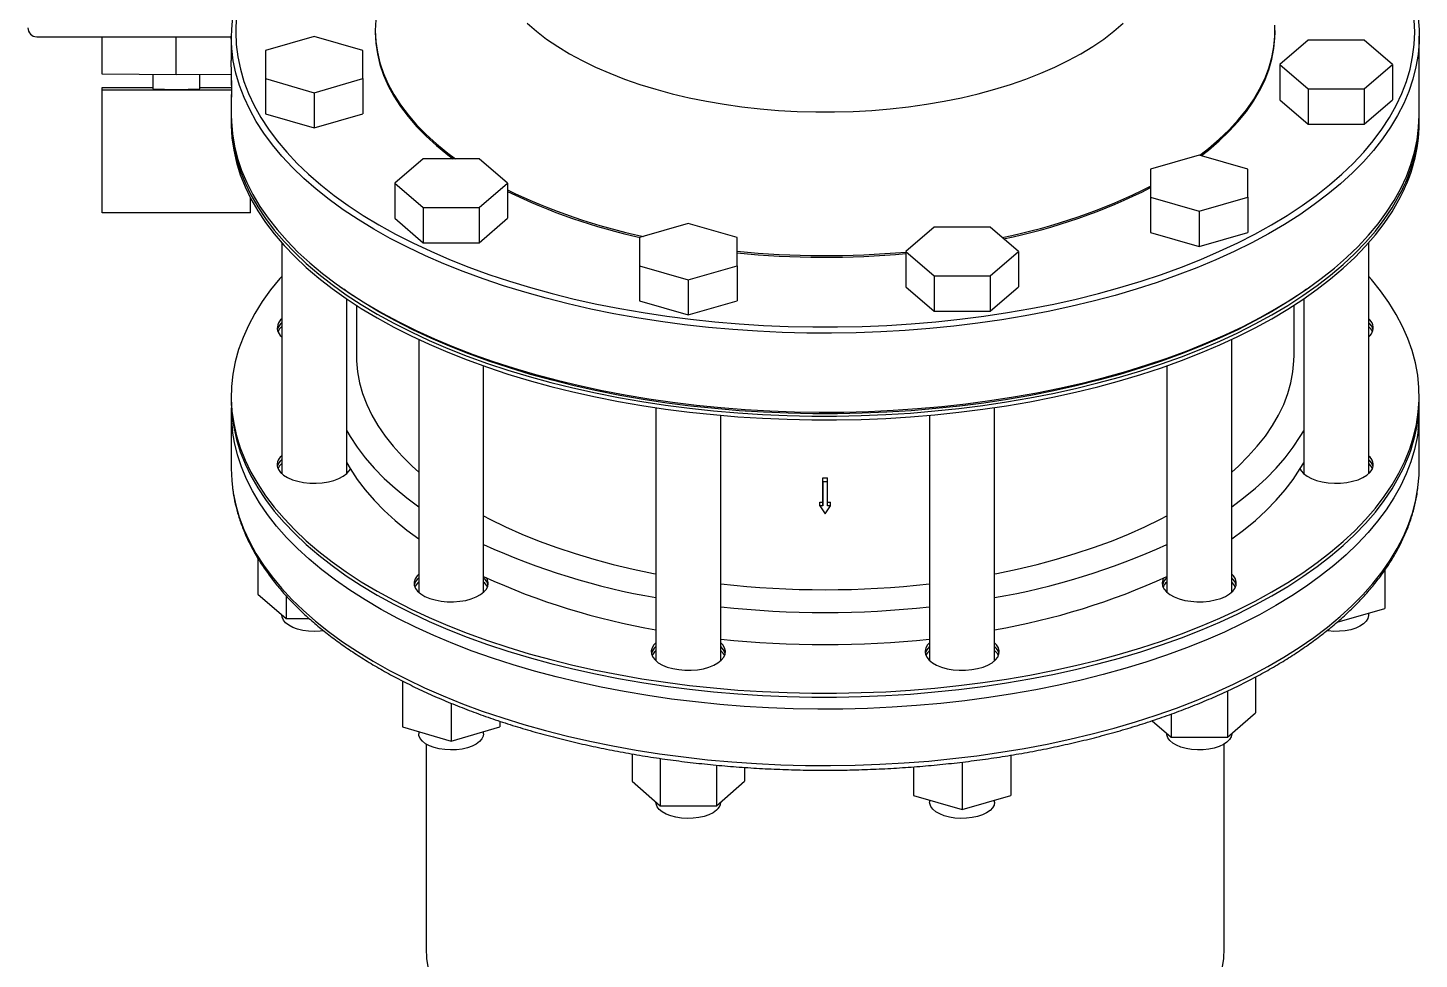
# Model space of a CAD drawing. Header units: millimetres. Extents: x -69706 to 52883, y -6882 to 68885.
# Drawn here: x 6068.3 to 6544.3, y 62939.6 to 63258.2 of the extents above; entities that cross this region are included whole.
import ezdxf

# ---------------------------------------------------------------- set-up
doc = ezdxf.new("R2010")
doc.units = ezdxf.units.MM
doc.layers.add('B2F-H-EQ-P-T20001$0$M-HVAC-EQPM', color=134, linetype='Continuous')

# ---------------------------------------------------------------- blocks, each defined once
blk = doc.blocks.new('B2F-H-EQ-P-T20001$0$CH-B2C-05、09-1000RT_20201019')
at = {"color": 0, "linetype": 'Continuous', "lineweight": 25}
for p, q in [((2156.76, 1813.96), (2223.31, 1813.96)), ((2179.11, 1801.14), (2179.11, 1813.96)), ((2204.51, 1800.88), (2204.51, 1813.96)), ((2223.31, 1814.17), (2223.31, 1805.88)), ((2251.7, 1814.06), (2235.03, 1809.25)), ((2268.37, 1809.25), (2251.7, 1814.06)), ((2272.58, 1816.04), (2272.58, 1815.49)), ((2580.44, 1815.49), (2580.44, 1816.04)), ((2629.71, 1787.11), (2629.71, 1814.17)), ((2235.03, 1809.25), (2235.03, 1799.63)), ((2235.03, 1809.25), (2235.03, 1797.22)), ((2268.37, 1799.63), (2268.37, 1809.25)), ((2591.7, 1812.77), (2582.07, 1804.44)), ((2610.95, 1812.77), (2591.7, 1812.77)), ((2620.57, 1804.44), (2610.95, 1812.77)), ((2582.07, 1804.44), (2591.7, 1796.1)), ((2582.07, 1804.44), (2582.07, 1792.41)), ((2610.95, 1796.1), (2620.57, 1804.44)), ((2620.57, 1804.44), (2620.57, 1792.41)), ((2204.51, 1800.88), (2179.11, 1801.14)), ((2196.51, 1800.96), (2196.51, 1796.14)), ((2223.38, 1801.07), (2204.51, 1800.88)), ((2212.51, 1796.14), (2212.51, 1800.96)), ((2235.03, 1799.63), (2235.03, 1787.6)), ((2235.03, 1799.63), (2251.7, 1794.81)), ((2251.7, 1794.81), (2268.37, 1799.63)), ((2268.37, 1799.63), (2268.37, 1787.6)), ((2179.11, 1795.66), (2179.11, 1796.61)), ((2179.11, 1796.61), (2196.51, 1796.61)), ((2223.36, 1795.66), (2179.11, 1795.66)), ((2179.11, 1753.76), (2179.11, 1795.66)), ((2212.51, 1796.61), (2223.38, 1796.61)), ((2235.03, 1797.22), (2235.03, 1787.6)), ((2251.7, 1794.81), (2251.7, 1782.78)), ((2591.7, 1796.1), (2610.95, 1796.1)), ((2591.7, 1796.1), (2591.7, 1784.07)), ((2610.95, 1796.1), (2610.95, 1784.07)), ((2223.31, 1792.09), (2223.31, 1787.11)), ((2223.31, 1792.09), (2223.31, 1791.39)), ((2582.07, 1792.41), (2591.7, 1784.07)), ((2610.95, 1784.07), (2620.57, 1792.41)), ((2223.31, 1785.79), (2223.31, 1784.47)), ((2235.03, 1787.6), (2251.7, 1782.78)), ((2251.7, 1782.78), (2268.37, 1787.6)), ((2629.71, 1784.47), (2629.71, 1785.79)), ((2591.7, 1784.07), (2610.95, 1784.07)), ((2288.92, 1772.21), (2279.29, 1763.87)), ((2308.16, 1772.21), (2288.92, 1772.21)), ((2317.79, 1763.87), (2308.16, 1772.21)), ((2554.48, 1773.5), (2537.81, 1768.68)), ((2571.15, 1768.68), (2554.48, 1773.5)), ((2537.81, 1768.68), (2537.81, 1759.06)), ((2537.81, 1768.68), (2537.81, 1756.66)), ((2571.15, 1759.06), (2571.15, 1768.68)), ((2279.29, 1763.87), (2288.92, 1755.54)), ((2279.29, 1763.87), (2279.29, 1751.84)), ((2308.16, 1755.54), (2317.79, 1763.87)), ((2317.79, 1763.87), (2317.79, 1751.84)), ((2229.91, 1753.76), (2229.91, 1758.78)), ((2537.81, 1759.06), (2537.81, 1747.03)), ((2537.81, 1759.06), (2554.48, 1754.25)), ((2537.81, 1756.66), (2537.81, 1747.03)), ((2554.48, 1754.25), (2571.15, 1759.06)), ((2571.15, 1759.06), (2571.15, 1747.03)), ((2229.91, 1753.76), (2179.11, 1753.76)), ((2279.29, 1751.84), (2288.92, 1743.51)), ((2288.92, 1755.54), (2288.92, 1743.51)), ((2288.92, 1755.54), (2308.16, 1755.54)), ((2308.16, 1755.54), (2308.16, 1743.51)), ((2308.16, 1743.51), (2317.79, 1751.84)), ((2554.48, 1754.25), (2554.48, 1742.22)), ((2379.67, 1750.08), (2363, 1745.26)), ((2396.34, 1745.26), (2379.67, 1750.08)), ((2463.73, 1748.79), (2454.1, 1740.45)), ((2482.98, 1748.79), (2463.73, 1748.79)), ((2492.6, 1740.45), (2482.98, 1748.79)), ((2537.81, 1747.03), (2554.48, 1742.22)), ((2554.48, 1742.22), (2571.15, 1747.03)), ((2240.59, 1743.47), (2240.59, 1711.33)), ((2240.59, 1743.47), (2240.59, 1664.49)), ((2288.92, 1743.51), (2308.16, 1743.51)), ((2363, 1745.26), (2363, 1735.64)), ((2363, 1745.26), (2363, 1733.24)), ((2396.34, 1735.64), (2396.34, 1745.26)), ((2612.44, 1664.49), (2612.44, 1743.47)), ((2612.44, 1711.33), (2612.44, 1743.47)), ((2454.1, 1740.45), (2454.1, 1728.42)), ((2454.1, 1740.45), (2463.73, 1732.12)), ((2482.98, 1732.12), (2492.6, 1740.45)), ((2492.6, 1740.45), (2492.6, 1728.42)), ((2363, 1735.64), (2379.67, 1730.83)), ((2363, 1735.64), (2363, 1723.61)), ((2363, 1733.24), (2363, 1723.61)), ((2379.67, 1730.83), (2396.34, 1735.64)), ((2396.34, 1735.64), (2396.34, 1723.61)), ((2260.6, 1728.45), (2261.84, 1727.57)), ((2379.67, 1730.83), (2379.67, 1718.8)), ((2454.1, 1728.42), (2463.73, 1720.09)), ((2463.73, 1732.12), (2463.73, 1720.09)), ((2463.73, 1732.12), (2482.98, 1732.12)), ((2482.98, 1732.12), (2482.98, 1720.09)), ((2482.98, 1720.09), (2492.6, 1728.42)), ((2591.18, 1727.57), (2592.43, 1728.45)), ((2262.81, 1664.49), (2262.81, 1724.27)), ((2363, 1723.61), (2379.67, 1718.8)), ((2379.67, 1718.8), (2396.34, 1723.61)), ((2590.21, 1724.27), (2590.21, 1664.49)), ((2266.11, 1722.1), (2266.11, 1704.98)), ((2463.73, 1720.09), (2482.98, 1720.09)), ((2586.91, 1704.98), (2586.91, 1722.1)), ((2239.43, 1714.72), (2239.07, 1713.74)), ((2287.43, 1710.4), (2287.43, 1623.92)), ((2565.59, 1623.92), (2565.59, 1710.4)), ((2309.65, 1623.92), (2309.65, 1701.35)), ((2543.37, 1701.35), (2543.37, 1623.92)), ((2223.31, 1690.98), (2223.31, 1689.66)), ((2629.71, 1689.66), (2629.71, 1690.98)), ((2223.31, 1685.54), (2223.31, 1666.23)), ((2368.56, 1687.09), (2368.56, 1600.5)), ((2484.46, 1600.5), (2484.46, 1687.09)), ((2629.71, 1666.23), (2629.71, 1685.54)), ((2390.78, 1600.5), (2390.78, 1684.45)), ((2462.24, 1684.45), (2462.24, 1600.5)), ((2590.21, 1667.94), (2589.91, 1667.65)), ((2425.75, 1654.71), (2425.75, 1663.02)), ((2425.75, 1661.75), (2425.75, 1663.02)), ((2425.75, 1661.75), (2425.75, 1653.44)), ((2427.27, 1661.75), (2425.75, 1661.75)), ((2427.27, 1661.75), (2427.27, 1663.02)), ((2427.27, 1653.44), (2427.27, 1661.75)), ((2424.72, 1653.44), (2424.72, 1654.71)), ((2424.72, 1653.44), (2426.51, 1650.75)), ((2425.75, 1653.44), (2424.72, 1653.44)), ((2425.75, 1653.44), (2425.75, 1654.71)), ((2426.51, 1650.75), (2428.3, 1653.44)), ((2428.3, 1653.44), (2427.27, 1653.44)), ((2428.3, 1653.44), (2428.3, 1654.71)), ((2232.45, 1635.5), (2232.45, 1623.22)), ((2617.99, 1631.54), (2617.99, 1618.41)), ((2232.45, 1623.22), (2242.08, 1614.89)), ((2242.08, 1622.73), (2242.08, 1614.89)), ((2240.59, 1616.18), (2240.59, 1616.09)), ((2242.08, 1614.89), (2250.01, 1614.89)), ((2601.64, 1613.69), (2617.99, 1618.41)), ((2612.44, 1616.09), (2612.44, 1616.81)), ((2367.4, 1602.52), (2367.26, 1602.23)), ((2573.73, 1594.93), (2573.73, 1582.66)), ((2281.87, 1593.6), (2281.87, 1577.84)), ((2281.87, 1593.6), (2281.87, 1587.47)), ((2564.11, 1590.16), (2564.11, 1574.32)), ((2281.87, 1587.47), (2281.87, 1577.84)), ((2298.54, 1585.95), (2298.54, 1573.03)), ((2544.86, 1582.25), (2544.86, 1574.32)), ((2564.11, 1574.32), (2573.73, 1582.66)), ((2281.87, 1577.84), (2298.54, 1573.03)), ((2287.43, 1576.24), (2287.43, 1575.52)), ((2298.54, 1573.03), (2315.21, 1577.84)), ((2309.65, 1575.52), (2309.65, 1576.24)), ((2315.21, 1579.8), (2315.21, 1577.84)), ((2538.33, 1579.98), (2544.86, 1574.32)), ((2543.37, 1575.61), (2543.37, 1575.52)), ((2565.59, 1575.52), (2565.59, 1575.61)), ((2289.98, 1571.98), (2289.98, 1502.02)), ((2544.86, 1574.32), (2564.11, 1574.32)), ((2563.04, 1502.02), (2563.04, 1571.98)), ((2360.42, 1568.62), (2360.42, 1559.24)), ((2370.05, 1567.1), (2370.05, 1550.9)), ((2490.02, 1568.19), (2490.02, 1554.42)), ((2389.29, 1564.78), (2389.29, 1550.9)), ((2398.92, 1564), (2398.92, 1559.24)), ((2456.68, 1564.2), (2456.68, 1554.42)), ((2456.68, 1564.05), (2456.68, 1554.42)), ((2473.35, 1565.82), (2473.35, 1549.61)), ((2360.42, 1559.24), (2370.05, 1550.9)), ((2389.29, 1550.9), (2398.92, 1559.24)), ((2368.56, 1552.19), (2368.56, 1552.1)), ((2390.78, 1552.1), (2390.78, 1552.19)), ((2456.68, 1554.42), (2473.35, 1549.61)), ((2462.24, 1552.82), (2462.24, 1552.1)), ((2473.35, 1549.61), (2490.02, 1554.42)), ((2484.46, 1552.1), (2484.46, 1552.82)), ((2370.05, 1550.9), (2389.29, 1550.9))]:
    blk.add_line(p, q, dxfattribs=at)
at = {"color": 0, "linetype": 'Continuous', "lineweight": 25, "flags": 128}
for points in [[(2312.54, 1867.77), (2310.73, 1866.75), (2306, 1863.92), (2301.55, 1860.97), (2297.38, 1857.93), (2293.51, 1854.78), (2289.95, 1851.55), (2286.7, 1848.24), (2283.78, 1844.85), (2281.18, 1841.39), (2278.91, 1837.88), (2276.99, 1834.32), (2275.41, 1830.71), (2274.17, 1827.07), (2273.29, 1823.41), (2272.76, 1819.73), (2272.58, 1816.04)], [(2554.7, 1773.43), (2557.61, 1775.7), (2561.33, 1778.89), (2564.73, 1782.17), (2567.82, 1785.52), (2570.59, 1788.94), (2573.02, 1792.43), (2575.11, 1795.97), (2576.87, 1799.55), (2578.27, 1803.18), (2579.33, 1806.83), (2580.04, 1810.5), (2580.39, 1814.19), (2580.39, 1817.88)], [(2629.32, 1820.5), (2629.67, 1816.28), (2629.67, 1812.05), (2629.32, 1807.83), (2628.62, 1803.62), (2627.56, 1799.42), (2626.16, 1795.25), (2624.42, 1791.12), (2622.33, 1787.02), (2619.9, 1782.97), (2617.14, 1778.98), (2614.04, 1775.04), (2610.63, 1771.17), (2606.89, 1767.38), (2602.84, 1763.67), (2598.49, 1760.05), (2593.84, 1756.52), (2588.9, 1753.09), (2583.67, 1749.76), (2578.18, 1746.55), (2572.42, 1743.45), (2566.41, 1740.48), (2560.16, 1737.63), (2553.68, 1734.92), (2546.97, 1732.34), (2540.06, 1729.91), (2532.95, 1727.62), (2525.66, 1725.48), (2518.2, 1723.49), (2510.58, 1721.67), (2502.81, 1720), (2494.91, 1718.49), (2486.89, 1717.15), (2478.76, 1715.98), (2470.55, 1714.98), (2462.26, 1714.15), (2453.91, 1713.49), (2445.51, 1713.01), (2437.08, 1712.7), (2428.62, 1712.57), (2420.17, 1712.61), (2411.73, 1712.83), (2403.31, 1713.23), (2394.93, 1713.8), (2386.61, 1714.54), (2378.35, 1715.46), (2370.18, 1716.55), (2362.11, 1717.8), (2354.15, 1719.22), (2346.31, 1720.81), (2338.62, 1722.56), (2331.07, 1724.47), (2323.69, 1726.53), (2316.49, 1728.75), (2309.48, 1731.11), (2302.67, 1733.61), (2296.07, 1736.26), (2289.71, 1739.04), (2283.57, 1741.95), (2277.69, 1744.99), (2272.06, 1748.14), (2266.7, 1751.41), (2261.62, 1754.79), (2256.82, 1758.27), (2252.32, 1761.85), (2248.12, 1765.52), (2244.22, 1769.27), (2240.65, 1773.1), (2237.39, 1777), (2234.46, 1780.97), (2231.87, 1784.99), (2229.61, 1789.06), (2227.69, 1793.18), (2226.12, 1797.33), (2224.89, 1801.52), (2224.01, 1805.72), (2223.48, 1809.94), (2223.31, 1814.17), (2223.31, 1814.17)], [(2224.83, 1815.49), (2225.01, 1811.26), (2225.54, 1807.05), (2226.42, 1802.85), (2227.66, 1798.67), (2229.24, 1794.52), (2231.17, 1790.41), (2233.44, 1786.34), (2236.05, 1782.32), (2238.99, 1778.36), (2242.27, 1774.47), (2245.86, 1770.65), (2249.78, 1766.91), (2254, 1763.25), (2258.53, 1759.68), (2263.35, 1756.21), (2268.46, 1752.85), (2273.84, 1749.6), (2279.49, 1746.46), (2285.4, 1743.44), (2291.56, 1740.55), (2297.96, 1737.79), (2304.58, 1735.16), (2311.41, 1732.68), (2318.45, 1730.34), (2325.67, 1728.16), (2333.07, 1726.12), (2340.64, 1724.24), (2348.36, 1722.53), (2356.21, 1720.97), (2364.19, 1719.58), (2372.28, 1718.36), (2380.46, 1717.31), (2388.72, 1716.43), (2397.05, 1715.73), (2405.43, 1715.2), (2413.85, 1714.85), (2422.29, 1714.67), (2430.73, 1714.67), (2439.17, 1714.85), (2447.59, 1715.2), (2455.97, 1715.73), (2464.3, 1716.43), (2472.56, 1717.31), (2480.75, 1718.36), (2488.83, 1719.58), (2496.81, 1720.97), (2504.67, 1722.53), (2512.38, 1724.24), (2519.95, 1726.12), (2527.35, 1728.16), (2534.58, 1730.34), (2541.61, 1732.68), (2548.45, 1735.16), (2555.07, 1737.79), (2561.46, 1740.55), (2567.62, 1743.44), (2573.53, 1746.46), (2579.18, 1749.6), (2584.57, 1752.85), (2589.67, 1756.21), (2594.49, 1759.68), (2599.02, 1763.25), (2603.24, 1766.91), (2607.16, 1770.65), (2610.75, 1774.47), (2614.03, 1778.36), (2616.97, 1782.32), (2619.58, 1786.34), (2621.85, 1790.41), (2623.78, 1794.52), (2625.37, 1798.67), (2626.6, 1802.85), (2627.48, 1807.05), (2628.01, 1811.26), (2628.19, 1815.49), (2628.01, 1819.71)], [(2324.52, 1818.62), (2327.72, 1815.85), (2331.21, 1813.17), (2335, 1810.6), (2339.06, 1808.13), (2343.39, 1805.78), (2347.97, 1803.55), (2352.79, 1801.46), (2357.83, 1799.49), (2363.08, 1797.67), (2368.53, 1796), (2374.15, 1794.48), (2379.93, 1793.11), (2385.85, 1791.91), (2391.89, 1790.87), (2398.04, 1790.01), (2404.28, 1789.31), (2410.58, 1788.78), (2416.93, 1788.43), (2423.32, 1788.25), (2429.71, 1788.25), (2436.09, 1788.43), (2442.44, 1788.78), (2448.74, 1789.31), (2454.98, 1790.01), (2461.13, 1790.87), (2467.17, 1791.91), (2473.09, 1793.11), (2478.87, 1794.48), (2484.49, 1796), (2489.94, 1797.67), (2495.19, 1799.49), (2500.23, 1801.46), (2505.05, 1803.55), (2509.63, 1805.78), (2513.96, 1808.13), (2518.02, 1810.6), (2521.81, 1813.17), (2525.3, 1815.85), (2528.5, 1818.62)], [(2272.58, 1816.04), (2272.76, 1812.35), (2273.29, 1808.66), (2274.17, 1805), (2275.41, 1801.36), (2276.99, 1797.76), (2278.91, 1794.19), (2281.18, 1790.68), (2283.78, 1787.22), (2286.7, 1783.84), (2289.95, 1780.52), (2293.51, 1777.29), (2297.38, 1774.14), (2299.98, 1772.21)], [(2272.58, 1815.49), (2272.76, 1811.8), (2273.29, 1808.11), (2274.17, 1804.45), (2275.41, 1800.81), (2276.99, 1797.21), (2278.91, 1793.64), (2281.18, 1790.13), (2283.78, 1786.67), (2286.7, 1783.29), (2289.95, 1779.97), (2293.51, 1776.74), (2297.38, 1773.59), (2299.23, 1772.21)], [(2555.23, 1773.28), (2557.61, 1775.15), (2561.33, 1778.34), (2564.73, 1781.62), (2567.82, 1784.97), (2570.59, 1788.39), (2573.02, 1791.88), (2575.11, 1795.42), (2576.87, 1799), (2578.27, 1802.63), (2579.33, 1806.28), (2580.04, 1809.95), (2580.39, 1813.64), (2580.44, 1815.49)], [(2223.31, 1787.11), (2223.35, 1785), (2223.7, 1780.77), (2224.41, 1776.56), (2225.46, 1772.36), (2226.86, 1768.2), (2228.61, 1764.06), (2230.69, 1759.96), (2233.12, 1755.91), (2235.89, 1751.92), (2238.98, 1747.98), (2242.4, 1744.12), (2246.13, 1740.32), (2250.18, 1736.61), (2254.53, 1732.99), (2259.19, 1729.46), (2264.13, 1726.03), (2269.35, 1722.7), (2274.84, 1719.49), (2280.6, 1716.4), (2286.61, 1713.42), (2292.86, 1710.58), (2299.34, 1707.86), (2306.05, 1705.29), (2312.96, 1702.85), (2320.07, 1700.56), (2327.36, 1698.42), (2334.82, 1696.44), (2342.45, 1694.61), (2350.22, 1692.94), (2358.12, 1691.44), (2366.13, 1690.1), (2374.26, 1688.92), (2382.47, 1687.92), (2390.76, 1687.09), (2399.11, 1686.44), (2407.51, 1685.95), (2415.95, 1685.64), (2424.4, 1685.51), (2432.85, 1685.56), (2441.29, 1685.78), (2449.71, 1686.17), (2458.09, 1686.74), (2466.41, 1687.49), (2474.67, 1688.4), (2482.84, 1689.49), (2490.91, 1690.74), (2498.87, 1692.17), (2506.71, 1693.75), (2514.41, 1695.5), (2521.95, 1697.41), (2529.33, 1699.47), (2536.53, 1701.69), (2543.54, 1704.05), (2550.35, 1706.56), (2556.95, 1709.2), (2563.32, 1711.98), (2569.45, 1714.89), (2575.33, 1717.93), (2580.96, 1721.08), (2586.32, 1724.35), (2591.4, 1727.73), (2596.2, 1731.21), (2600.7, 1734.79), (2604.9, 1738.46), (2608.8, 1742.21), (2612.38, 1746.04), (2615.63, 1749.94), (2618.56, 1753.91), (2621.16, 1757.93), (2623.41, 1762.01), (2625.33, 1766.12), (2626.91, 1770.28), (2628.13, 1774.46), (2629.01, 1778.66), (2629.54, 1782.88), (2629.71, 1787.11), (2629.71, 1787.11)], [(2223.31, 1786.45), (2223.31, 1784.91), (2223.56, 1780.68), (2224.16, 1776.47), (2225.12, 1772.27), (2226.41, 1768.09), (2228.06, 1763.94), (2230.05, 1759.83), (2232.38, 1755.77), (2235.04, 1751.76), (2238.04, 1747.8), (2241.37, 1743.92), (2245.01, 1740.1), (2248.97, 1736.37), (2253.23, 1732.72), (2257.8, 1729.16), (2262.66, 1725.7), (2267.8, 1722.34), (2273.21, 1719.1), (2278.89, 1715.97), (2284.83, 1712.96), (2291.01, 1710.07), (2297.43, 1707.32), (2304.07, 1704.7), (2310.92, 1702.23), (2317.97, 1699.89), (2325.21, 1697.71), (2332.63, 1695.68), (2340.21, 1693.81), (2347.94, 1692.09), (2355.8, 1690.54), (2363.78, 1689.15), (2371.88, 1687.93), (2380.07, 1686.88), (2388.34, 1686), (2396.67, 1685.29), (2405.06, 1684.76), (2413.48, 1684.4), (2421.93, 1684.21), (2430.39, 1684.21), (2438.83, 1684.37), (2447.26, 1684.72), (2455.65, 1685.24), (2463.99, 1685.93), (2472.27, 1686.8), (2480.46, 1687.83), (2488.57, 1689.04), (2496.56, 1690.42), (2504.44, 1691.96), (2512.18, 1693.66), (2519.77, 1695.52), (2527.2, 1697.54), (2534.45, 1699.71), (2541.52, 1702.03), (2548.39, 1704.49), (2555.05, 1707.1), (2561.48, 1709.84), (2567.69, 1712.71), (2573.64, 1715.71), (2579.35, 1718.83), (2584.78, 1722.07), (2589.95, 1725.42), (2594.83, 1728.87), (2599.42, 1732.42), (2603.71, 1736.06), (2607.69, 1739.79), (2611.36, 1743.6), (2614.72, 1747.48), (2617.74, 1751.43), (2620.43, 1755.43), (2622.79, 1759.49)], [(2223.31, 1784.47), (2223.31, 1783.59), (2223.56, 1779.36), (2224.16, 1775.15), (2225.12, 1770.95), (2226.41, 1766.77), (2228.06, 1762.62), (2230.05, 1758.51), (2232.38, 1754.45), (2235.04, 1750.44), (2238.04, 1746.49), (2241.37, 1742.6), (2245.01, 1738.78), (2248.97, 1735.05), (2253.23, 1731.4), (2257.8, 1727.84), (2262.66, 1724.38), (2267.8, 1721.02), (2273.21, 1717.78), (2278.89, 1714.65), (2284.83, 1711.64), (2291.01, 1708.75), (2297.43, 1706), (2304.07, 1703.38), (2310.92, 1700.91), (2317.97, 1698.57), (2325.21, 1696.39), (2332.63, 1694.36), (2340.21, 1692.49), (2347.94, 1690.77), (2355.8, 1689.22), (2363.78, 1687.83), (2371.88, 1686.61), (2380.07, 1685.56), (2388.34, 1684.68), (2396.67, 1683.97), (2405.06, 1683.44), (2413.48, 1683.08), (2421.93, 1682.89), (2430.39, 1682.89), (2438.83, 1683.05), (2447.26, 1683.4), (2455.65, 1683.92), (2463.99, 1684.61), (2472.27, 1685.48), (2480.46, 1686.51), (2488.57, 1687.72), (2496.56, 1689.1), (2504.44, 1690.64), (2512.18, 1692.34), (2519.77, 1694.2), (2527.2, 1696.22), (2534.45, 1698.39), (2541.52, 1700.71), (2548.39, 1703.17), (2555.05, 1705.78), (2561.48, 1708.52), (2567.69, 1711.39), (2573.64, 1714.39), (2579.35, 1717.51), (2584.78, 1720.75), (2589.95, 1724.1), (2594.83, 1727.55), (2599.42, 1731.1), (2603.71, 1734.74), (2607.69, 1738.47), (2611.36, 1742.28), (2614.72, 1746.16), (2617.74, 1750.11), (2620.43, 1754.11), (2622.79, 1758.17)], [(2240.59, 1731.98), (2239.94, 1731.24), (2236.75, 1727.33), (2233.89, 1723.35), (2231.37, 1719.31), (2229.18, 1715.23), (2227.33, 1711.1), (2225.83, 1706.94), (2224.68, 1702.76), (2223.87, 1698.55), (2223.42, 1694.33), (2223.31, 1690.1), (2223.56, 1685.87), (2224.16, 1681.66), (2225.12, 1677.46), (2226.41, 1673.28), (2228.06, 1669.13), (2230.05, 1665.02), (2232.38, 1660.96), (2235.04, 1656.95), (2238.04, 1653), (2241.37, 1649.11), (2245.01, 1645.29), (2248.97, 1641.56), (2253.23, 1637.91), (2257.8, 1634.35), (2262.66, 1630.89), (2267.8, 1627.53), (2273.21, 1624.29), (2278.89, 1621.16), (2284.83, 1618.15), (2291.01, 1615.26), (2297.43, 1612.51), (2304.07, 1609.89), (2310.92, 1607.42), (2317.97, 1605.09), (2325.21, 1602.9), (2332.63, 1600.87), (2340.21, 1599), (2347.94, 1597.28), (2355.8, 1595.73), (2363.78, 1594.34), (2371.88, 1593.12), (2380.07, 1592.07), (2388.34, 1591.19), (2396.67, 1590.48), (2405.06, 1589.95), (2413.48, 1589.59), (2421.93, 1589.4), (2430.39, 1589.4), (2438.83, 1589.57), (2447.26, 1589.91), (2455.65, 1590.43), (2463.99, 1591.12), (2472.27, 1591.99), (2480.46, 1593.03), (2488.57, 1594.23), (2496.56, 1595.61), (2504.44, 1597.15), (2512.18, 1598.85), (2519.77, 1600.71), (2527.2, 1602.73), (2534.45, 1604.9), (2541.52, 1607.22), (2548.39, 1609.68), (2555.05, 1612.29), (2561.48, 1615.03), (2567.69, 1617.9), (2573.64, 1620.9), (2579.35, 1624.02), (2584.78, 1627.26), (2589.95, 1630.61), (2594.83, 1634.06), (2599.42, 1637.61), (2603.71, 1641.25), (2607.69, 1644.98), (2611.36, 1648.79), (2614.72, 1652.67), (2617.74, 1656.62), (2620.43, 1660.62), (2622.79, 1664.68), (2622.79, 1664.68)], [(2622.79, 1664.68), (2624.81, 1668.79), (2626.48, 1672.93), (2627.81, 1677.11), (2628.79, 1681.31), (2629.42, 1685.52), (2629.7, 1689.75), (2629.63, 1693.97), (2629.2, 1698.2), (2628.43, 1702.41), (2627.3, 1706.6), (2625.83, 1710.76), (2624.01, 1714.89), (2621.85, 1718.97), (2619.35, 1723.01), (2616.52, 1727), (2613.36, 1730.92), (2612.44, 1731.98)], [(2591.18, 1727.57), (2589.67, 1726.52), (2584.57, 1723.15), (2579.18, 1719.9), (2573.53, 1716.76), (2567.62, 1713.74), (2561.46, 1710.85), (2555.07, 1708.09), (2548.45, 1705.47), (2541.61, 1702.98), (2534.58, 1700.65), (2527.35, 1698.46), (2519.95, 1696.42), (2512.38, 1694.55), (2504.67, 1692.83), (2496.81, 1691.27), (2488.83, 1689.89), (2480.75, 1688.66), (2472.56, 1687.61), (2464.3, 1686.74), (2455.97, 1686.03), (2447.59, 1685.5), (2439.17, 1685.15), (2430.73, 1684.97), (2422.29, 1684.97), (2413.85, 1685.15), (2405.43, 1685.5), (2397.05, 1686.03), (2388.72, 1686.74), (2380.46, 1687.61), (2372.28, 1688.66), (2364.19, 1689.89), (2356.21, 1691.27), (2348.36, 1692.83), (2340.64, 1694.55), (2333.07, 1696.42), (2325.67, 1698.46), (2318.45, 1700.65), (2311.41, 1702.98), (2304.58, 1705.47), (2297.96, 1708.09), (2291.56, 1710.85), (2285.4, 1713.74), (2279.49, 1716.76), (2273.84, 1719.9), (2268.46, 1723.15), (2263.35, 1726.52), (2261.84, 1727.57)], [(2240.59, 1717.48), (2240.16, 1717.06), (2239.43, 1716.04)], [(2240.59, 1716.16), (2240.16, 1715.74), (2239.43, 1714.72)], [(2613.59, 1716.04), (2612.86, 1717.06), (2612.44, 1717.48)], [(2266.11, 1704.98), (2266.15, 1703.1), (2266.5, 1699.35), (2267.21, 1695.6), (2268.26, 1691.88), (2269.66, 1688.18), (2271.41, 1684.53), (2273.5, 1680.91), (2275.92, 1677.35), (2278.68, 1673.86), (2281.76, 1670.43), (2285.16, 1667.07), (2287.43, 1665.03)], [(2565.59, 1665.03), (2567.86, 1667.07), (2571.26, 1670.43), (2574.34, 1673.86), (2577.1, 1677.35), (2579.52, 1680.91), (2581.61, 1684.53), (2583.36, 1688.18), (2584.76, 1691.88), (2585.81, 1695.6), (2586.52, 1699.35), (2586.87, 1703.1), (2586.91, 1704.98)], [(2223.31, 1689.66), (2223.31, 1688.78), (2223.56, 1684.55), (2224.16, 1680.34), (2225.12, 1676.14), (2226.41, 1671.96), (2228.06, 1667.81), (2230.05, 1663.7), (2232.38, 1659.64), (2235.04, 1655.63), (2238.04, 1651.68), (2241.37, 1647.79), (2245.01, 1643.97), (2248.97, 1640.24), (2253.23, 1636.59), (2257.8, 1633.03), (2262.66, 1629.57), (2267.8, 1626.21), (2273.21, 1622.97), (2278.89, 1619.84), (2284.83, 1616.83), (2291.01, 1613.94), (2297.43, 1611.19), (2304.07, 1608.57), (2310.92, 1606.1), (2317.97, 1603.77), (2325.21, 1601.58), (2332.63, 1599.55), (2340.21, 1597.68), (2347.94, 1595.96), (2355.8, 1594.41), (2363.78, 1593.02), (2371.88, 1591.8), (2380.07, 1590.75), (2388.34, 1589.87), (2396.67, 1589.16), (2405.06, 1588.63), (2413.48, 1588.27), (2421.93, 1588.08), (2430.39, 1588.08), (2438.83, 1588.25), (2447.26, 1588.59), (2455.65, 1589.11), (2463.99, 1589.8), (2472.27, 1590.67), (2480.46, 1591.71), (2488.57, 1592.91), (2496.56, 1594.29), (2504.44, 1595.83), (2512.18, 1597.53), (2519.77, 1599.39), (2527.2, 1601.41), (2534.45, 1603.58), (2541.52, 1605.9), (2548.39, 1608.36), (2555.05, 1610.97), (2561.48, 1613.71), (2567.69, 1616.58), (2573.64, 1619.58), (2579.35, 1622.7), (2584.78, 1625.94), (2589.95, 1629.29), (2594.83, 1632.74), (2599.42, 1636.29), (2603.71, 1639.93), (2607.69, 1643.66), (2611.36, 1647.47), (2614.72, 1651.35), (2617.74, 1655.3), (2620.43, 1659.3), (2622.79, 1663.36)], [(2373.92, 1587.4), (2365.8, 1588.57), (2357.78, 1589.92), (2349.89, 1591.43), (2342.13, 1593.11), (2334.51, 1594.94), (2327.05, 1596.94), (2319.77, 1599.08), (2312.67, 1601.38), (2305.76, 1603.82), (2299.07, 1606.4), (2292.6, 1609.12), (2286.35, 1611.97), (2280.35, 1614.95), (2274.61, 1618.05), (2269.13, 1621.27), (2263.91, 1624.6), (2258.99, 1628.03), (2254.35, 1631.57), (2250.01, 1635.19), (2245.97, 1638.91), (2242.25, 1642.7), (2238.84, 1646.57), (2235.76, 1650.51), (2233.01, 1654.51), (2230.6, 1658.56), (2228.53, 1662.66), (2226.79, 1666.8), (2225.41, 1670.97), (2224.37, 1675.16), (2223.72, 1679.05)], [(2262.81, 1679.18), (2263.97, 1677.2), (2266.39, 1673.53), (2269.15, 1669.91), (2272.23, 1666.36), (2275.63, 1662.89), (2279.35, 1659.5), (2283.37, 1656.19), (2287.43, 1653.16)], [(2629.34, 1679.38), (2628.98, 1676.91), (2628.09, 1672.71), (2626.85, 1668.53), (2625.26, 1664.38), (2623.33, 1660.26), (2621.05, 1656.19), (2618.44, 1652.17), (2615.5, 1648.21), (2612.23, 1644.31), (2608.64, 1640.48), (2604.74, 1636.73), (2600.52, 1633.07), (2596.01, 1629.49), (2591.2, 1626.02), (2586.1, 1622.64), (2580.73, 1619.38), (2575.09, 1616.23), (2569.2, 1613.2), (2563.06, 1610.29), (2556.68, 1607.52), (2550.07, 1604.88), (2543.26, 1602.38), (2536.24, 1600.02), (2529.03, 1597.81), (2521.64, 1595.76), (2514.09, 1593.85), (2506.38, 1592.11), (2498.54, 1590.53), (2490.58, 1589.12), (2482.5, 1587.87), (2474.32, 1586.79), (2466.07, 1585.88), (2457.74, 1585.14), (2449.36, 1584.58), (2440.94, 1584.19), (2432.5, 1583.98), (2424.04, 1583.94), (2415.59, 1584.08), (2407.16, 1584.4), (2398.77, 1584.89), (2390.42, 1585.55), (2382.13, 1586.39), (2373.92, 1587.4)], [(2565.59, 1653.16), (2569.65, 1656.19), (2573.67, 1659.5), (2577.39, 1662.89), (2580.79, 1666.36), (2583.87, 1669.91), (2586.63, 1673.53), (2589.05, 1677.2), (2590.21, 1679.18)], [(2223.31, 1666.23), (2223.47, 1662.18), (2223.72, 1659.74)], [(2239.43, 1665.92), (2240.16, 1664.9), (2241.23, 1663.97), (2242.59, 1663.13), (2244.22, 1662.43), (2246.06, 1661.87), (2248.07, 1661.48), (2250.18, 1661.26), (2252.33, 1661.22), (2254.46, 1661.36), (2256.52, 1661.68), (2258.43, 1662.18), (2260.16, 1662.82), (2261.64, 1663.61), (2262.83, 1664.5), (2263.7, 1665.49), (2264.05, 1666.07)], [(2262.81, 1668.18), (2263.97, 1666.2), (2266.39, 1662.53), (2269.15, 1658.91), (2272.23, 1655.37), (2275.63, 1651.89), (2279.35, 1648.5), (2283.37, 1645.19), (2287.43, 1642.17)], [(2263.11, 1667.65), (2263, 1667.76), (2262.81, 1667.94)], [(2565.59, 1642.17), (2569.65, 1645.19), (2573.67, 1648.5), (2577.39, 1651.89), (2580.79, 1655.37), (2583.87, 1658.91), (2586.63, 1662.53), (2589.05, 1666.2), (2590.21, 1668.18)], [(2588.98, 1666.07), (2589.32, 1665.49), (2590.19, 1664.5), (2591.39, 1663.61), (2592.86, 1662.82), (2594.59, 1662.18), (2596.5, 1661.68), (2598.56, 1661.36), (2600.69, 1661.22), (2602.85, 1661.26), (2604.96, 1661.48), (2606.96, 1661.87), (2608.8, 1662.43), (2610.43, 1663.13), (2611.79, 1663.97), (2612.86, 1664.9), (2613.59, 1665.92)], [(2613.73, 1666.21), (2613.14, 1667.19), (2612.44, 1667.94)], [(2629.3, 1659.75), (2629.66, 1663.94), (2629.71, 1666.23)], [(2223.72, 1659.74), (2223.98, 1657.96), (2224.84, 1653.76), (2226.06, 1649.57), (2227.62, 1645.42), (2229.52, 1641.3), (2231.77, 1637.22), (2234.35, 1633.2), (2237.26, 1629.23), (2240.5, 1625.33), (2244.07, 1621.49), (2247.95, 1617.74), (2252.14, 1614.07), (2256.63, 1610.48), (2261.41, 1607), (2266.49, 1603.62), (2271.83, 1600.34), (2277.45, 1597.18), (2283.32, 1594.14), (2289.45, 1591.23), (2295.8, 1588.44), (2302.39, 1585.79), (2309.19, 1583.28), (2316.19, 1580.91), (2323.39, 1578.69), (2330.76, 1576.62), (2338.3, 1574.7), (2345.99, 1572.95), (2353.82, 1571.35), (2361.78, 1569.92), (2369.85, 1568.66), (2378.01, 1567.57), (2386.26, 1566.64), (2394.58, 1565.89), (2402.96, 1565.32), (2411.38, 1564.91), (2419.82, 1564.69), (2428.27, 1564.64), (2436.72, 1564.76), (2445.16, 1565.06), (2453.56, 1565.54), (2461.91, 1566.19), (2470.21, 1567.01), (2478.42, 1568), (2486.55, 1569.17), (2494.57, 1570.5), (2502.48, 1572), (2510.25, 1573.66), (2517.88, 1575.48), (2525.35, 1577.46), (2532.65, 1579.59), (2539.77, 1581.88), (2546.69, 1584.31), (2553.4, 1586.88), (2559.9, 1589.58), (2566.16, 1592.42), (2572.18, 1595.39), (2577.94, 1598.48), (2583.45, 1601.69), (2588.68, 1605.01), (2593.64, 1608.44), (2598.3, 1611.97), (2602.67, 1615.59), (2606.73, 1619.29), (2610.48, 1623.08), (2613.91, 1626.95), (2617.01, 1630.88), (2619.79, 1634.87), (2622.23, 1638.92), (2624.34, 1643.01), (2626.1, 1647.15), (2627.51, 1651.31), (2628.58, 1655.51), (2629.3, 1659.72), (2629.3, 1659.75)], [(2309.65, 1650.04), (2311.77, 1648.94), (2317.15, 1646.31), (2322.77, 1643.81), (2328.61, 1641.45), (2334.68, 1639.22), (2340.94, 1637.14), (2347.4, 1635.21), (2354.02, 1633.44), (2360.81, 1631.82), (2367.74, 1630.36), (2368.56, 1630.2)], [(2484.46, 1630.2), (2485.28, 1630.36), (2492.21, 1631.82), (2499, 1633.44), (2505.62, 1635.21), (2512.08, 1637.14), (2518.34, 1639.22), (2524.41, 1641.45), (2530.26, 1643.81), (2535.88, 1646.31), (2541.26, 1648.94), (2543.37, 1650.04)], [(2287.43, 1630.07), (2286.86, 1629.49), (2286.18, 1628.46), (2285.87, 1627.4), (2285.91, 1626.32), (2286.32, 1625.26), (2287.08, 1624.26), (2288.17, 1623.33), (2289.56, 1622.5)], [(2289.56, 1622.5), (2291.21, 1621.81), (2293.06, 1621.27), (2295.08, 1620.89), (2297.19, 1620.68), (2299.35, 1620.66), (2301.48, 1620.82), (2303.52, 1621.15), (2305.43, 1621.66), (2307.13, 1622.32), (2308.59, 1623.11), (2309.76, 1624.02), (2310.6, 1625.01), (2311.1, 1626.05), (2311.24, 1627.13), (2311.01, 1628.2), (2310.72, 1628.79)], [(2542.3, 1628.79), (2542.01, 1628.2), (2541.78, 1627.13), (2541.92, 1626.05), (2542.42, 1625.01), (2543.27, 1624.02), (2544.43, 1623.11), (2545.89, 1622.32), (2547.6, 1621.66), (2549.5, 1621.15), (2551.54, 1620.82), (2553.67, 1620.66), (2555.83, 1620.68), (2557.94, 1620.89), (2559.96, 1621.27), (2561.82, 1621.81), (2563.46, 1622.5)], [(2563.46, 1622.5), (2564.85, 1623.33), (2565.94, 1624.26), (2566.7, 1625.26), (2567.11, 1626.32), (2567.16, 1627.4), (2566.84, 1628.46), (2566.16, 1629.49), (2565.59, 1630.07)], [(2566.89, 1625.65), (2566.36, 1626.54), (2565.59, 1627.37)], [(2251.7, 1610.53), (2249.71, 1610.62), (2247.79, 1610.88), (2246, 1611.32), (2244.39, 1611.9), (2243.01, 1612.62), (2241.91, 1613.45), (2241.13, 1614.37), (2240.69, 1615.34), (2240.59, 1616.09)], [(2612.44, 1616.09), (2612.43, 1615.92), (2612.19, 1614.93), (2611.61, 1613.98), (2610.69, 1613.09), (2609.47, 1612.31), (2607.99, 1611.64), (2606.29, 1611.12), (2604.44, 1610.75), (2602.48, 1610.56), (2600.49, 1610.55), (2598.53, 1610.71), (2598.15, 1610.76)], [(2254.88, 1610.76), (2253.68, 1610.62), (2251.7, 1610.53)], [(2368.56, 1606.65), (2367.92, 1605.98), (2367.27, 1604.96), (2366.99, 1603.89), (2367.06, 1602.81), (2367.5, 1601.76), (2368.29, 1600.76), (2369.41, 1599.83), (2370.82, 1599.02), (2372.48, 1598.34), (2374.36, 1597.81), (2376.38, 1597.44)], [(2376.38, 1597.44), (2378.5, 1597.25), (2380.66, 1597.24), (2382.78, 1597.42), (2384.82, 1597.77), (2386.71, 1598.29), (2388.39, 1598.96), (2389.83, 1599.76), (2390.97, 1600.68), (2391.79, 1601.67), (2392.26, 1602.72), (2392.36, 1603.8), (2392.1, 1604.87), (2391.49, 1605.9), (2390.78, 1606.65)], [(2462.24, 1606.65), (2461.53, 1605.9), (2460.92, 1604.87), (2460.66, 1603.8), (2460.77, 1602.72), (2461.23, 1601.67), (2462.05, 1600.68), (2463.19, 1599.76), (2464.63, 1598.96), (2466.31, 1598.29), (2468.2, 1597.77), (2470.24, 1597.42), (2472.36, 1597.24), (2474.52, 1597.25), (2476.64, 1597.44)], [(2476.64, 1597.44), (2478.66, 1597.81), (2480.54, 1598.34), (2482.2, 1599.02), (2483.62, 1599.83), (2484.73, 1600.76), (2485.52, 1601.76), (2485.96, 1602.81), (2486.04, 1603.89), (2485.75, 1604.96), (2485.1, 1605.98), (2484.46, 1606.65)], [(2368.56, 1603.95), (2368.13, 1603.54), (2367.4, 1602.52)], [(2485.76, 1602.23), (2485.3, 1603.04), (2484.46, 1603.95)], [(2304.1, 1570.71), (2302.29, 1570.29), (2300.36, 1570.04), (2298.37, 1569.97), (2296.39, 1570.07), (2294.48, 1570.35), (2292.7, 1570.79), (2291.1, 1571.39), (2289.75, 1572.12), (2288.68, 1572.96), (2287.92, 1573.88), (2287.51, 1574.86), (2287.43, 1575.52)], [(2309.65, 1575.52), (2309.53, 1574.69), (2309.06, 1573.72), (2308.25, 1572.81), (2307.12, 1571.99), (2305.73, 1571.28), (2304.1, 1570.71)], [(2565.59, 1575.52), (2565.59, 1575.44), (2565.39, 1574.45), (2564.83, 1573.49), (2563.94, 1572.6), (2562.74, 1571.8), (2561.28, 1571.13), (2559.6, 1570.59), (2557.76, 1570.21), (2555.81, 1570), (2553.82, 1569.97), (2551.85, 1570.12), (2549.96, 1570.44), (2548.22, 1570.93), (2546.68, 1571.56), (2545.39, 1572.32), (2544.4, 1573.19), (2543.73, 1574.12), (2543.4, 1575.11), (2543.37, 1575.52)], [(2389.29, 1549.32), (2388.15, 1548.51), (2386.73, 1547.81), (2385.08, 1547.25), (2383.26, 1546.84), (2381.33, 1546.61), (2379.34, 1546.55), (2377.36, 1546.67), (2375.46, 1546.96), (2373.69, 1547.42), (2372.11, 1548.03), (2370.78, 1548.77), (2369.73, 1549.62), (2369, 1550.54), (2368.62, 1551.52), (2368.56, 1552.1)], [(2484.46, 1552.1), (2484.29, 1551.11), (2483.76, 1550.15), (2482.89, 1549.25), (2481.72, 1548.44), (2480.28, 1547.76), (2478.62, 1547.21), (2476.79, 1546.82), (2474.84, 1546.59), (2472.85, 1546.55), (2470.88, 1546.68), (2468.98, 1546.99), (2467.23, 1547.46), (2465.67, 1548.08), (2464.36, 1548.83), (2463.34, 1549.69), (2462.64, 1550.62), (2462.28, 1551.6), (2462.24, 1552.1)], [(2289.98, 1502.02), (2289.98, 1502.02), (2290.16, 1498.57), (2290.68, 1495.12)], [(2562.34, 1495.12), (2562.86, 1498.57), (2563.04, 1502.02), (2563.04, 1502.02)]]:
    blk.add_lwpolyline(points, dxfattribs=at)
at = {"color": 0, "linetype": 'Continuous', "lineweight": 25}
for centre, radius, start, end in [((2280.6, 1813.24), 57.3, 147.1711, 179.0697), ((2280.15, 1814.92), 55.32, 149.5656, 179.4125), ((2156.76, 1817.01), 3.05, 180.0048, 270.0042), ((2204.51, 1969.11), 173.16, 267.3519, 272.6481), ((2574.95, 1786.14), 54.76, 330.8817, 0.3244), ((2574.87, 1784.85), 54.85, 330.8957, 359.6015), ((2406.83, 1945.84), 204.67, 244.2113, 258.0067), ((2447.66, 1940.92), 199.57, 281.3793, 296.8558), ((2447.78, 1940.09), 199.26, 281.5104, 296.861), ((2405.63, 1941.92), 201.11, 244.1015, 257.8283), ((2426.52, 2044.3), 305.23, 264.3259, 275.1856), ((2426.52, 2043.75), 305.23, 264.3259, 275.1855), ((2242.92, 1714.4), 3.86, 154.7219, 232.7875), ((2244.03, 1710.84), 5.24, 131.1604, 154.9626), ((2609.37, 1712.54), 4.73, 14.6372, 49.7073), ((2610.18, 1714.38), 3.8, 306.4794, 26.0128), ((2609.23, 1711.02), 4.94, 24.3167, 49.5594), ((2274.37, 1685.54), 51.06, 177.6897, 187.3058), ((2574.87, 1690.04), 54.85, 330.8957, 359.6015), ((2578.74, 1685.54), 50.98, 353.0652, 2.3174), ((2242.84, 1667.58), 3.8, 126.479, 206.0128), ((2243.61, 1665.73), 4.69, 130.1248, 165.5301), ((2243.99, 1664.03), 5.19, 131.0408, 155.0832), ((2610.1, 1667.56), 3.86, 334.722, 52.7862), ((2609.41, 1665.73), 4.69, 14.471, 49.8754), ((2426.51, 1992.67), 329.65, 269.8676, 270.1324), ((2426.55, 1985.32), 330.61, 269.6832, 269.8612), ((2426.47, 1985.32), 330.61, 270.1388, 270.3168), ((2408.84, 1857.07), 238.39, 245.4137, 260.272), ((2444.18, 1857.07), 238.39, 279.7281, 294.5864), ((2290.41, 1625.19), 4.65, 129.9586, 165.6969), ((2408.84, 1846.07), 238.39, 245.4137, 260.272), ((2306.78, 1625.26), 4.53, 13.8026, 50.5422), ((2444.18, 1846.07), 238.39, 279.728, 294.5865), ((2546.25, 1625.26), 4.53, 129.4575, 166.1971), ((2562.61, 1625.19), 4.65, 14.3033, 50.0424), ((2290.79, 1623.49), 5.14, 130.9214, 155.2026), ((2306.16, 1623.4), 5.29, 25.1566, 48.7194), ((2426.51, 1941.78), 317, 263.5287, 276.4714), ((2546.61, 1623.59), 4.99, 130.5511, 155.5738), ((2426.51, 1953.24), 336.23, 263.9002, 276.0999), ((2371.51, 1601.79), 4.61, 129.7905, 165.8645), ((2426.51, 1942.23), 336.22, 263.9001, 276.1), ((2387.87, 1601.81), 4.57, 13.9693, 50.3755), ((2465.15, 1601.81), 4.57, 129.6243, 166.0303), ((2481.52, 1601.79), 4.61, 14.1361, 50.2093), ((2387.24, 1599.94), 5.35, 25.2957, 48.5794), ((2465.52, 1600.13), 5.04, 130.6761, 155.4488), ((2387.05, 1552.32), 3.74, 306.9189, 356.7074)]:
    blk.add_arc(centre, radius, start, end, dxfattribs=at)
for points, knots in [([(2223.35, 1791.06), (2223.35, 1791.05), (2223.36, 1790.91), (2223.4, 1791.48), (2223.45, 1792.8), (2223.47, 1794.92), (2223.45, 1797.46), (2223.4, 1800.19), (2223.35, 1802.77), (2223.31, 1804.72), (2223.31, 1805.55), (2223.31, 1805.88)], [0, 0, 0, 0, 0.012295, 0.141025, 0.269891, 0.398798, 0.527666, 0.656532, 0.785438, 0.914315, 1, 1, 1, 1]), ([(2223.42, 1798.95), (2223.42, 1798.85), (2223.41, 1798.19), (2223.38, 1796.63), (2223.33, 1794.46), (2223.31, 1792.9), (2223.31, 1792.26), (2223.31, 1792.09)], [0, 0, 0, 0, 0.036913, 0.241175, 0.564032, 0.886907, 1, 1, 1, 1]), ([(2223.78, 1659.44), (2223.87, 1658.69), (2224.13, 1656.57), (2224.89, 1653.1), (2226.05, 1649.05), (2227.53, 1645.02), (2229.32, 1641.03), (2231.43, 1637.08), (2233.83, 1633.17), (2236.55, 1629.31), (2239.56, 1625.51), (2242.86, 1621.78), (2246.46, 1618.11), (2250.34, 1614.53), (2254.49, 1611.03), (2258.92, 1607.61), (2263.6, 1604.29), (2268.54, 1601.08), (2273.73, 1597.96), (2279.15, 1594.96), (2284.8, 1592.07), (2290.66, 1589.29), (2296.74, 1586.64), (2303.02, 1584.11), (2309.49, 1581.72), (2316.13, 1579.45), (2322.95, 1577.32), (2329.93, 1575.33), (2337.05, 1573.48), (2344.32, 1571.77), (2351.71, 1570.21), (2359.21, 1568.8), (2366.82, 1567.53), (2374.52, 1566.42), (2382.3, 1565.47), (2390.15, 1564.67), (2398.06, 1564.03), (2406.01, 1563.54), (2413.99, 1563.21), (2421.98, 1563.04), (2429.99, 1563.03), (2437.99, 1563.18), (2445.97, 1563.49), (2453.93, 1563.95), (2461.84, 1564.58), (2469.69, 1565.36), (2477.48, 1566.29), (2485.2, 1567.38), (2492.82, 1568.62), (2500.33, 1570.01), (2507.74, 1571.56), (2515.02, 1573.24), (2522.16, 1575.08), (2529.16, 1577.05), (2536, 1579.16), (2542.67, 1581.41), (2549.16, 1583.79), (2555.46, 1586.3), (2561.56, 1588.93), (2567.46, 1591.69), (2573.14, 1594.57), (2578.59, 1597.56), (2583.81, 1600.66), (2588.78, 1603.86), (2593.5, 1607.17), (2597.97, 1610.57), (2602.16, 1614.07), (2606.09, 1617.65), (2609.73, 1621.32), (2613.08, 1625.06), (2616.14, 1628.87), (2618.9, 1632.74), (2621.36, 1636.66), (2623.5, 1640.64), (2625.34, 1644.65), (2626.86, 1648.7), (2628.05, 1652.77), (2628.86, 1656.36), (2629.14, 1658.59), (2629.24, 1659.45)], [0, 0, 0, 0, 0.007138, 0.020006, 0.032897, 0.045817, 0.058772, 0.071766, 0.084797, 0.097864, 0.110962, 0.124086, 0.137231, 0.150392, 0.163564, 0.176744, 0.189929, 0.203116, 0.216302, 0.229487, 0.242669, 0.255848, 0.269024, 0.282195, 0.295364, 0.308528, 0.321689, 0.334847, 0.348002, 0.361153, 0.374303, 0.387449, 0.400594, 0.413737, 0.426878, 0.440018, 0.453157, 0.466294, 0.479432, 0.492568, 0.505705, 0.518841, 0.531978, 0.545115, 0.558253, 0.571392, 0.584532, 0.597673, 0.610816, 0.62396, 0.637107, 0.650256, 0.663408, 0.676563, 0.68972, 0.702882, 0.716047, 0.729215, 0.742388, 0.755565, 0.768746, 0.781931, 0.79512, 0.808312, 0.821506, 0.834701, 0.847895, 0.861086, 0.874269, 0.887442, 0.9006, 0.913737, 0.926848, 0.939929, 0.952974, 0.96598, 0.978947, 0.991877, 1, 1, 1, 1])]:
    blk.add_open_spline(points, degree=3, knots=knots, dxfattribs=at)

msp = doc.modelspace()

# ---------------------------------------------------------------- block references
at = {"layer": 'B2F-H-EQ-P-T20001$0$M-HVAC-EQPM'}
msp.add_blockref('B2F-H-EQ-P-T20001$0$CH-B2C-05、09-1000RT_20201019', (3914.631, 61441.218, 8.109), dxfattribs=at)

doc.saveas('drawing.dxf')
